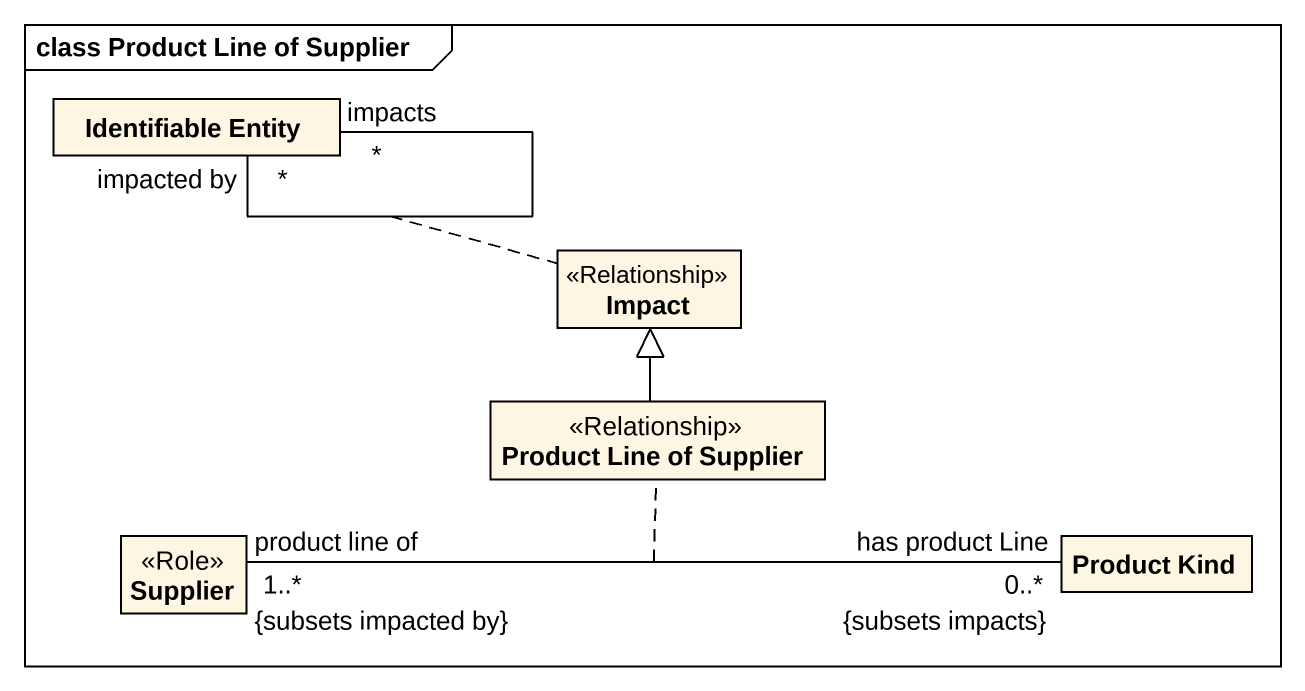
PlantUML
@startuml
mainframe class Product Line of Supplier
hide circle
hide empty members
class "Identifiable Entity" as Identifiable_Entity
class Impact <<Relationship>>
class "Product Line of Supplier" as Product_Line_of_Supplier <<Relationship>>
class Supplier <<Role>>
class "Product Kind" as Product_Kind
Identifiable_Entity "impacted by\n*" -- "impacts\n*" Identifiable_Entity
(Identifiable_Entity, Identifiable_Entity) .. Impact
Product_Line_of_Supplier -up-|> Impact
Supplier "product line of\n1..*\n{subsets impacted by}" -right- "has product Line\n0..*\n{subsets impacts}" Product_Kind
(Supplier, Product_Kind) .. Product_Line_of_Supplier
@enduml
